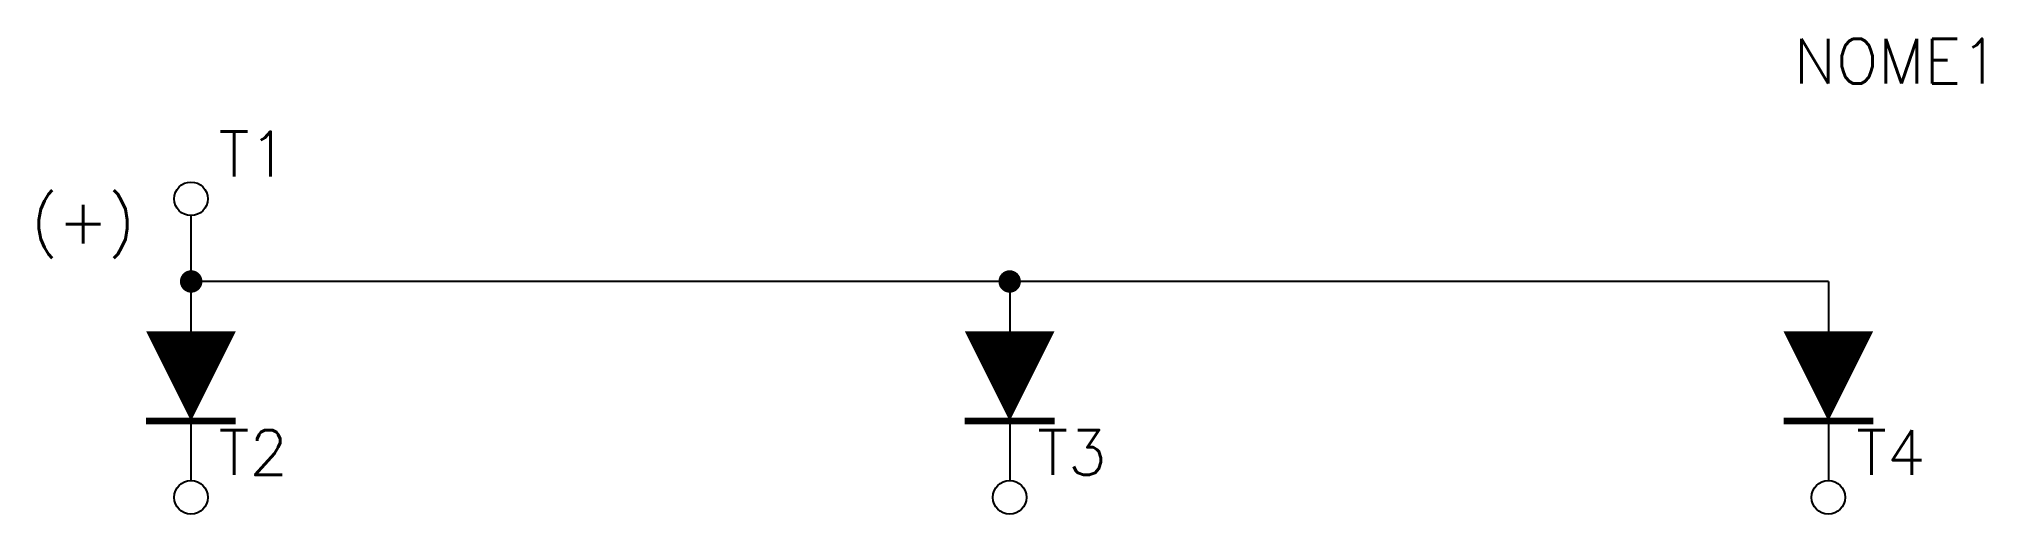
# Model space of a CAD drawing. Header units: millimetres. Extents: x 1323.8 to 1410.4, y 980.7 to 1001.9.
import ezdxf
from ezdxf.enums import TextEntityAlignment as Align

# ---------------------------------------------------------------- set-up
doc = ezdxf.new("R2010")
doc.units = ezdxf.units.MM
doc.styles.add('ROMANS', font='ROMANS', dxfattribs={"height": 0.2})

# ---------------------------------------------------------------- blocks, each defined once
blk = doc.blocks.new('CON2')
at = {"const_width": 0.5}
blk.add_lwpolyline([(-0.25, 0, 1), (0.25, 0, 1)], format="xyb", close=True, dxfattribs=at)

msp = doc.modelspace()

# ---------------------------------------------------------------- linework, layer by layer
at = {"color": 0}
for p, q in [((1330.571, 994.041), (1330.571, 982.218)), ((1367.071, 991.102), (1367.071, 982.218)), ((1403.571, 991.102), (1403.571, 982.218))]:
    msp.add_line(p, q, dxfattribs=at)
msp.add_line((1403.571, 991.102), (1330.58, 991.102))
at = {"color": 5}
for points in [[(1330.571, 984.879, 0, 4, 0), (1330.571, 988.879, 4, 4, 0)], [(1367.071, 984.879, 0, 4, 0), (1367.071, 988.879, 4, 4, 0)], [(1403.571, 984.879, 0, 4, 0), (1403.571, 988.879, 4, 4, 0)]]:
    msp.add_lwpolyline(points, format="xyseb", dxfattribs=at)
at = {"color": 5, "const_width": 0.3}
for points in [[(1332.571, 984.879), (1328.571, 984.879)], [(1369.071, 984.879), (1365.071, 984.879)], [(1405.571, 984.879), (1401.571, 984.879)]]:
    msp.add_lwpolyline(points, dxfattribs=at)
for centre in [(1330.571, 994.791), (1330.571, 981.468), (1367.071, 981.468), (1403.571, 981.468)]:
    msp.add_circle(centre, 0.75)

# ---------------------------------------------------------------- block references
at = {"xscale": -1, "rotation": 180}
for p in [(1330.58, 991.102), (1367.071, 991.102)]:
    msp.add_blockref('CON2', p, dxfattribs=at)

# ---------------------------------------------------------------- texts
at = {"style": 'ROMANS'}
msp.add_text('(+)', height=2, dxfattribs=at).set_placement((1328.075, 993.803), align=Align.MIDDLE_RIGHT)
at = {"lineweight": -3, "style": 'ROMANS'}
msp.add_attdef('NOME1', text='', height=2, dxfattribs=at).set_placement((1411.197, 999.331), align=Align.BOTTOM_RIGHT)
for tag, p in [('T1', (1331.806, 996.791)), ('T2', (1331.806, 983.468)), ('T3', (1368.306, 983.468)), ('T4', (1404.806, 983.468))]:
    msp.add_attdef(tag, text='', height=2, dxfattribs=at).set_placement(p, align=Align.MIDDLE_LEFT)

doc.saveas('drawing.dxf')
